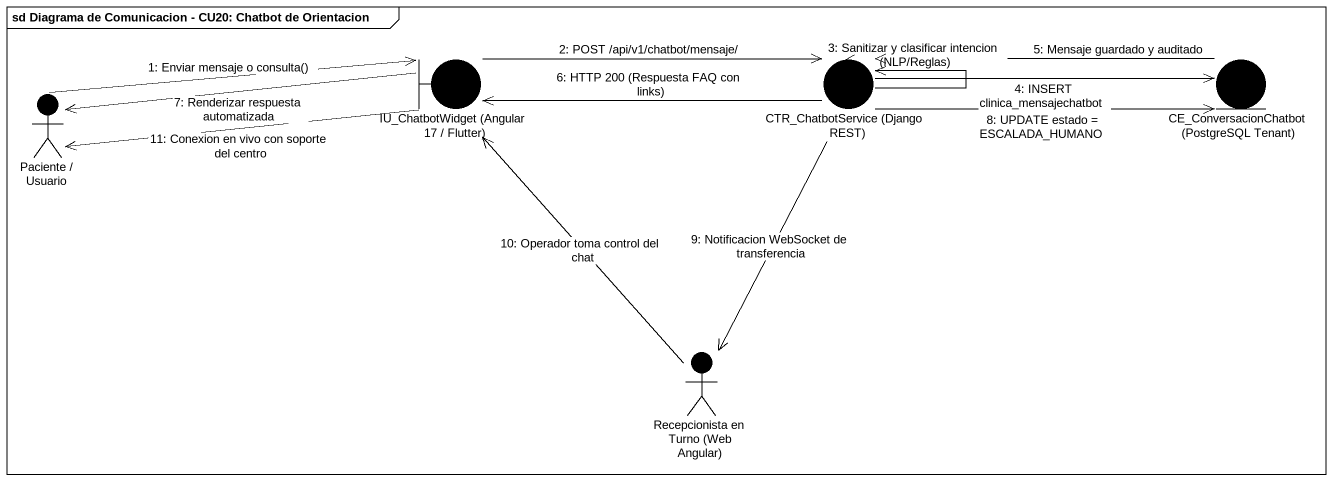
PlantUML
@startuml
mainframe sd Diagrama de Comunicacion - CU20: Chatbot de Orientacion
actor "Paciente / Usuario" as Paciente_Usuario #000000
boundary "IU_ChatbotWidget (Angular 17 / Flutter)" as IU_ChatbotWidget_Angular_17 #000000
control "CTR_ChatbotService (Django REST)" as CTR_ChatbotService_Django #000000
entity "CE_ConversacionChatbot (PostgreSQL Tenant)" as CE_ConversacionChatbot #000000
actor "Recepcionista en Turno (Web Angular)" as Recepcionista_en_Turno_Web #000000
Paciente_Usuario -right-> IU_ChatbotWidget_Angular_17 : 1: Enviar mensaje o consulta()
IU_ChatbotWidget_Angular_17 -left-> Paciente_Usuario : 7: Renderizar respuesta automatizada
IU_ChatbotWidget_Angular_17 -left-> Paciente_Usuario : 11: Conexion en vivo con soporte del centro
IU_ChatbotWidget_Angular_17 -right-> CTR_ChatbotService_Django : 2: POST /api/v1/chatbot/mensaje/
CTR_ChatbotService_Django -left-> IU_ChatbotWidget_Angular_17 : 6: HTTP 200 (Respuesta FAQ con links)
CTR_ChatbotService_Django --> CTR_ChatbotService_Django : 3: Sanitizar y clasificar intencion (NLP/Reglas)
CTR_ChatbotService_Django -right-> CE_ConversacionChatbot : 4: INSERT clinica_mensajechatbot
CTR_ChatbotService_Django -right-> CE_ConversacionChatbot : 8: UPDATE estado = ESCALADA_HUMANO
CTR_ChatbotService_Django --> Recepcionista_en_Turno_Web : 9: Notificacion WebSocket de transferencia
CE_ConversacionChatbot -left-> CTR_ChatbotService_Django : 5: Mensaje guardado y auditado
Recepcionista_en_Turno_Web -up-> IU_ChatbotWidget_Angular_17 : 10: Operador toma control del chat
@enduml
